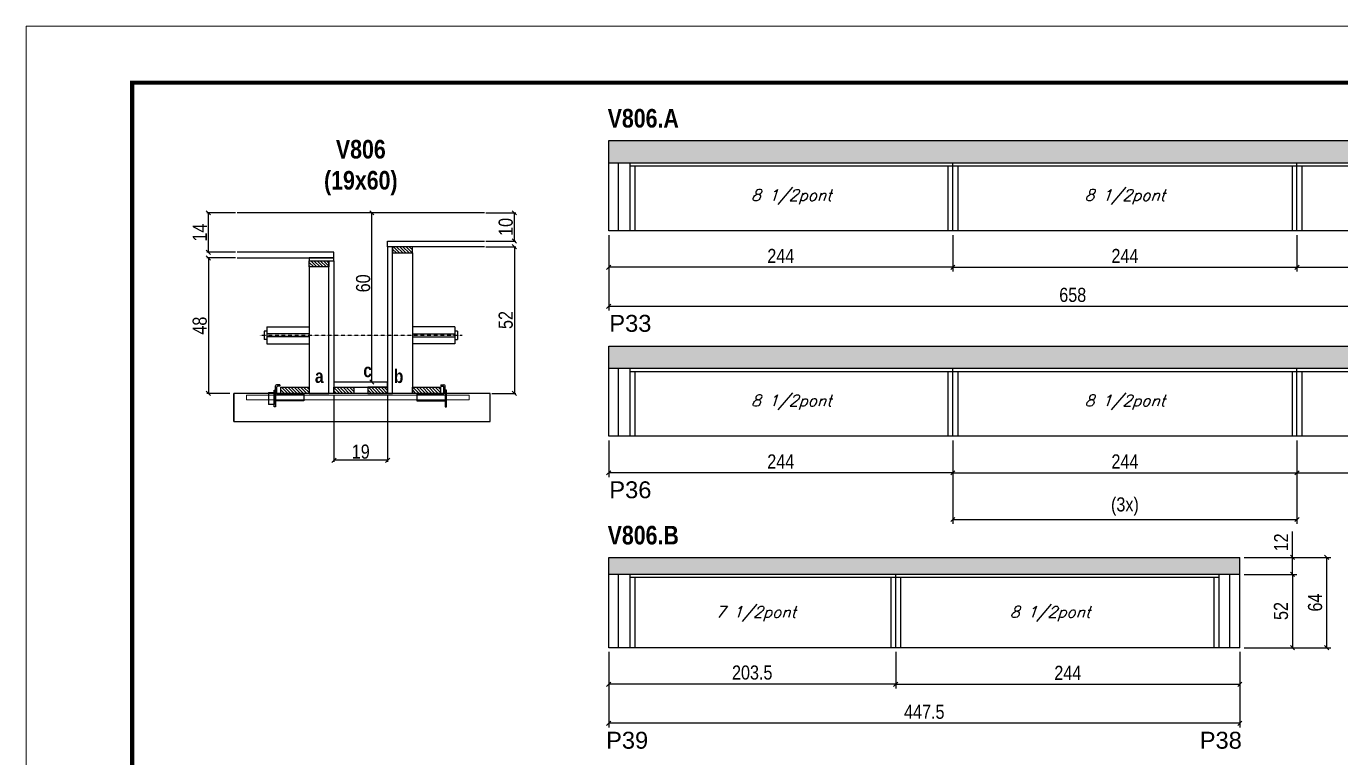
# Model space of a CAD drawing. Extents: x 3309 to 9590, y -2522 to 14608.
# Drawn here: x 6493 to 7425, y 11792 to 12311 of the extents above; entities that cross this region are included whole.
import ezdxf

# ---------------------------------------------------------------- set-up
doc = ezdxf.new("R2010")
doc.units = 0
doc.linetypes.add('DASHED', pattern=[0.75, 0.5, -0.25])
doc.linetypes.add('HIDDEN', pattern=[0.375, 0.25, -0.125])
for name, color, linetype in [('5', 5, 'Continuous'), ('barrote', 251, 'Continuous'), ('COTA', 241, 'Continuous'), ('detalhes', 4, 'Continuous'), ('NOMENCLATURA', 7, 'Continuous'), ('Painéis', 200, 'Continuous'), ('presilha', 1, 'Continuous'), ('SARR_2.2x10', 60, 'Continuous'), ('SARR_2.2x7', 40, 'Continuous'), ('SARR_3.5x7', 81, 'Continuous'), ('TENSOR', 3, 'Continuous'), ('texto', 7, 'Continuous')]:
    doc.layers.add(name, color=color, linetype=linetype)
for name, color, linetype, lineweight in [('CONCRETO', 251, 'Continuous', 25), ('Folhas', 255, 'Continuous', 9), ('SARRAFO DE PRESSAO', 251, 'DASHED', 9), ('SCO-___-LAJ', 2, 'Continuous', 0)]:
    doc.layers.add(name, color=color, linetype=linetype, lineweight=lineweight)
doc.styles.add('COTA TECNICA', font='techl___.ttf', dxfattribs={"height": 10})
doc.styles.add('COTA TECNICA 2X', font='techl___.ttf', dxfattribs={"height": 10})
doc.styles.add('Romans', font='romans.shx')
doc.styles.get("Standard").update_dxf_attribs({"font": 'arial.ttf'})
doc.styles.add('TECNICA', font='techb___.ttf', dxfattribs={"height": 10})
doc.dimstyles.new('PAINEL', dxfattribs={"dimtxt": 10, "dimasz": 3, "dimexe": 3, "dimexo": 3, "dimgap": 3, "dimtad": 1, "dimdec": 1, "dimzin": 12, "dimdsep": 46, "dimtxsty": 'COTA TECNICA', "dimblk1": 'OBLIQUE', "dimblk2": 'OBLIQUE', "dimsah": 1, "dimcen": 0.9, "dimclrd": 4, "dimclre": 4, "dimclrt": 240, "dimadec": 1, "dimazin": 3, "dimtfac": 1, "dimtdec": 1, "dimtmove": 0, "dimatfit": 3, "dimfxl": 1, "dimtolj": 1, "dimtzin": 12, "dimarcsym": 0})
doc.dimstyles.new('SECAO', dxfattribs={"dimscale": 0.333333, "dimtxt": 5, "dimasz": 9, "dimexe": 3, "dimexo": 3, "dimgap": 3, "dimtad": 1, "dimdec": 1, "dimlfac": 0.5, "dimzin": 12, "dimdsep": 46, "dimtxsty": 'COTA TECNICA 2X', "dimblk1": 'OBLIQUE', "dimblk2": 'OBLIQUE', "dimsah": 1, "dimcen": 0.9, "dimclrd": 4, "dimclre": 4, "dimclrt": 240, "dimadec": 1, "dimazin": 3, "dimtfac": 1, "dimtdec": 1, "dimtmove": 0, "dimatfit": 3, "dimfxl": 1, "dimtolj": 1, "dimtzin": 12, "dimarcsym": 0})
pattern_1 = [(135, (39946.551, -111461.7255), (-1.122532015, -1.122532015), [])]

# ---------------------------------------------------------------- blocks, each defined once
blk = doc.blocks.new('9999999999')
at = {"layer": 'Folhas'}
blk.add_lwpolyline([(98138.98, 34190.21), (99623.98, 34190.21), (99623.98, 35240.21), (98138.98, 35240.21)], close=True, dxfattribs=at)
at = {"layer": 'Folhas', "color": 30, "const_width": 3}
blk.add_lwpolyline([(98213.98, 34230.21), (99583.98, 34230.21), (99583.98, 35200.21), (98213.98, 35200.21)], close=True, dxfattribs=at)
blk = doc.blocks.new('_Oblique')
at = {"color": 0, "linetype": 'ByBlock', "lineweight": -2}
blk.add_line((-0.5, -0.5), (0.5, 0.5), dxfattribs=at)
blk = doc.blocks.new('*D1599')
at = {"layer": 'COTA', "color": 4, "lineweight": -2, "transparency": 16777216}
for p, q in [((6711.01, 12049.44), (6711.01, 12001.97)), ((6749.01, 12049.44), (6749.01, 12001.97)), ((6749.01, 12002.97), (6711.01, 12002.97))]:
    blk.add_line(p, q, dxfattribs=at)
at = {"layer": 'Defpoints', "color": 0, "transparency": 16777216}
for p in [(6711.01, 12050.44), (6749.01, 12050.44), (6711.01, 12002.97)]:
    blk.add_point(p, dxfattribs=at)
at = {"layer": 'COTA', "color": 4, "lineweight": -2, "transparency": 16777216, "xscale": 3, "yscale": 3, "zscale": 3, "rotation": 180}
blk.add_blockref('_Oblique', (6711.01, 12002.97), dxfattribs=at)
at = {"layer": 'COTA', "color": 4, "lineweight": -2, "transparency": 16777216, "xscale": 3, "yscale": 3, "zscale": 3}
blk.add_blockref('_Oblique', (6749.01, 12002.97), dxfattribs=at)
at = {"layer": 'COTA', "color": 240, "transparency": 16777216, "insert": (6730.01, 12009.06), "char_height": 10, "attachment_point": 5, "style": 'COTA TECNICA 2X'}
blk.add_mtext('\\A1;19', dxfattribs=at)
blk = doc.blocks.new('PRESILHA METÁLICA 1')
at = {"layer": 'presilha'}
for p, q in [((6, 15.5), (7.5, 15.5)), ((6, -2.5), (6, 15.5)), ((7.5, 10.6), (7.5, 19.9)), ((7.5, 15.5), (7.5, -2.5)), ((12, 21), (8.6, 21)), ((9, 11.6), (9, 18.9)), ((12, 19.5), (9.6, 19.5)), ((12, 21), (12, 19.5)), ((0, 13), (6, 13)), ((0, 13), (0, 0)), ((6, 0), (0, 0)), ((6, 13), (6, 0)), ((37.5, 4.1), (7.5, 4.1)), ((37.5, 11), (9.6, 11)), ((37.5, 11), (37.5, 4.1)), ((7.5, -2.5), (6, -2.5))]:
    blk.add_line(p, q, dxfattribs=at)
for centre, radius, start, end in [((8.6, 19.9), 1.14, 90, 180), ((9.6, 18.9), 0.57, 90, 180), ((9.6, 11.6), 0.57, 180, 270)]:
    blk.add_arc(centre, radius, start, end, dxfattribs=at)
blk = doc.blocks.new('PRESILHA METÁLICA 2')
at = {"layer": 'presilha'}
for p, q in [((-5.2, 23.5), (-5.2, 22)), ((-5.2, 23.5), (-1.9, 23.5)), ((-5.2, 22), (-2.8, 22)), ((-2.2, 14.1), (-2.2, 21.4)), ((0.8, 18), (-0.8, 18)), ((-0.8, 18), (-0.8, 0)), ((-0.8, 14.6), (-0.8, 22.4)), ((0.8, 0), (0.8, 18)), ((-30.8, 13.5), (-30.8, 6.6)), ((-30.8, 13.5), (-2.8, 13.5)), ((-30.8, 6.6), (-0.8, 6.6)), ((-0.8, 0), (0.8, 0))]:
    blk.add_line(p, q, dxfattribs=at)
for centre, radius, start, end in [((-2.8, 21.4), 0.57, 0, 90), ((-2.8, 14.1), 0.57, 270, 0), ((-1.9, 22.4), 1.14, 0, 90)]:
    blk.add_arc(centre, radius, start, end, dxfattribs=at)
blk = doc.blocks.new('*D1600')
at = {"layer": 'COTA', "color": 4, "lineweight": -2, "transparency": 16777216}
for p, q in [((6641.31, 12146.44), (6620.97, 12146.44)), ((6621.97, 12146.44), (6621.97, 12050.44)), ((6637.2, 12050.44), (6620.97, 12050.44))]:
    blk.add_line(p, q, dxfattribs=at)
at = {"layer": 'Defpoints', "color": 0, "transparency": 16777216}
for p in [(6642.31, 12146.44), (6621.97, 12050.44), (6638.2, 12050.44)]:
    blk.add_point(p, dxfattribs=at)
at = {"layer": 'COTA', "color": 4, "lineweight": -2, "transparency": 16777216, "xscale": 3, "yscale": 3, "zscale": 3}
for p, rotation in [((6621.97, 12146.44), 90), ((6621.97, 12050.44), 270)]:
    blk.add_blockref('_Oblique', p, dxfattribs=dict(at, rotation=rotation))
at = {"layer": 'COTA', "color": 240, "transparency": 16777216, "insert": (6615.87, 12098.44), "char_height": 10, "attachment_point": 5, "rotation": 90, "style": 'COTA TECNICA 2X'}
blk.add_mtext('\\A1;48', dxfattribs=at)
blk = doc.blocks.new('*D1601')
at = {"layer": 'COTA', "color": 4, "lineweight": -2, "transparency": 16777216}
for p, q in [((6818.71, 12154.44), (6839.93, 12154.44)), ((6838.93, 12154.44), (6838.93, 12050.44)), ((6822.83, 12050.44), (6839.93, 12050.44))]:
    blk.add_line(p, q, dxfattribs=at)
at = {"layer": 'Defpoints', "color": 0, "transparency": 16777216}
for p in [(6817.71, 12154.44), (6821.83, 12050.44), (6838.93, 12050.44)]:
    blk.add_point(p, dxfattribs=at)
at = {"layer": 'COTA', "color": 4, "lineweight": -2, "transparency": 16777216, "xscale": 3, "yscale": 3, "zscale": 3}
for p, rotation in [((6838.93, 12154.44), 90), ((6838.93, 12050.44), 270)]:
    blk.add_blockref('_Oblique', p, dxfattribs=dict(at, rotation=rotation))
at = {"layer": 'COTA', "color": 240, "transparency": 16777216, "insert": (6832.82, 12102.44), "char_height": 10, "attachment_point": 5, "rotation": 90, "style": 'COTA TECNICA 2X'}
blk.add_mtext('\\A1;52', dxfattribs=at)
blk = doc.blocks.new('*D1602')
at = {"layer": 'COTA', "color": 4, "lineweight": -2, "transparency": 16777216}
for p, q in [((6748.01, 12178.44), (6736.84, 12178.44)), ((6737.84, 12058.44), (6737.84, 12178.44)), ((6748.01, 12058.44), (6736.84, 12058.44))]:
    blk.add_line(p, q, dxfattribs=at)
at = {"layer": 'Defpoints', "color": 0, "transparency": 16777216}
for p in [(6737.84, 12178.44), (6749.01, 12178.44), (6749.01, 12058.44)]:
    blk.add_point(p, dxfattribs=at)
at = {"layer": 'COTA', "color": 4, "lineweight": -2, "transparency": 16777216, "xscale": 3, "yscale": 3, "zscale": 3}
for p, rotation in [((6737.84, 12178.44), 90), ((6737.84, 12058.44), 270)]:
    blk.add_blockref('_Oblique', p, dxfattribs=dict(at, rotation=rotation))
at = {"layer": 'COTA', "color": 240, "transparency": 16777216, "insert": (6731.73, 12128.44), "char_height": 10, "attachment_point": 5, "rotation": 90, "style": 'COTA TECNICA 2X'}
blk.add_mtext('\\A1;60', dxfattribs=at)
blk = doc.blocks.new('*D1603')
at = {"layer": 'COTA', "color": 4, "lineweight": -2, "transparency": 16777216}
for p, q in [((6818.71, 12178.44), (6839.93, 12178.44)), ((6838.93, 12158.44), (6838.93, 12178.44)), ((6818.71, 12158.44), (6839.93, 12158.44))]:
    blk.add_line(p, q, dxfattribs=at)
at = {"layer": 'Defpoints', "color": 0, "transparency": 16777216}
for p in [(6817.71, 12178.44), (6838.93, 12178.44), (6817.71, 12158.44)]:
    blk.add_point(p, dxfattribs=at)
at = {"layer": 'COTA', "color": 4, "lineweight": -2, "transparency": 16777216, "xscale": 3, "yscale": 3, "zscale": 3}
for p, rotation in [((6838.93, 12178.44), 90), ((6838.93, 12158.44), 270)]:
    blk.add_blockref('_Oblique', p, dxfattribs=dict(at, rotation=rotation))
at = {"layer": 'COTA', "color": 240, "transparency": 16777216, "insert": (6832.83, 12168.44), "char_height": 10, "attachment_point": 5, "rotation": 90, "style": 'COTA TECNICA 2X'}
blk.add_mtext('\\A1;10', dxfattribs=at)
blk = doc.blocks.new('*D1604')
at = {"layer": 'COTA', "color": 4, "lineweight": -2, "transparency": 16777216}
for p, q in [((6641.31, 12178.44), (6620.97, 12178.44)), ((6621.97, 12150.44), (6621.97, 12178.44)), ((6641.31, 12150.44), (6620.97, 12150.44))]:
    blk.add_line(p, q, dxfattribs=at)
at = {"layer": 'Defpoints', "color": 0, "transparency": 16777216}
for p in [(6621.97, 12178.44), (6642.31, 12178.44), (6642.31, 12150.44)]:
    blk.add_point(p, dxfattribs=at)
at = {"layer": 'COTA', "color": 4, "lineweight": -2, "transparency": 16777216, "xscale": 3, "yscale": 3, "zscale": 3}
for p, rotation in [((6621.97, 12178.44), 90), ((6621.97, 12150.44), 270)]:
    blk.add_blockref('_Oblique', p, dxfattribs=dict(at, rotation=rotation))
at = {"layer": 'COTA', "color": 240, "transparency": 16777216, "insert": (6615.89, 12164.44), "char_height": 10, "attachment_point": 5, "rotation": 90, "style": 'COTA TECNICA 2X'}
blk.add_mtext('\\A1;14', dxfattribs=at)
blk = doc.blocks.new('*D1605')
at = {"layer": 'COTA', "color": 4, "linetype": 'ByBlock', "lineweight": -2, "transparency": 16777216}
for p, q in [((6905.81, 12162.71), (6905.81, 12136.8)), ((7149.81, 12162.71), (7149.81, 12136.8)), ((7149.81, 12139.8), (6905.81, 12139.8))]:
    blk.add_line(p, q, dxfattribs=at)
at = {"layer": 'Defpoints', "color": 0, "linetype": 'ByBlock', "transparency": 16777216}
for p in [(6905.81, 12165.71), (7149.81, 12165.71), (6905.81, 12139.8)]:
    blk.add_point(p, dxfattribs=at)
at = {"layer": 'COTA', "color": 4, "linetype": 'ByBlock', "lineweight": -2, "transparency": 16777216, "xscale": 3, "yscale": 3, "zscale": 3, "rotation": 180}
blk.add_blockref('_Oblique', (6905.81, 12139.8), dxfattribs=at)
at = {"layer": 'COTA', "color": 4, "linetype": 'ByBlock', "lineweight": -2, "transparency": 16777216, "xscale": 3, "yscale": 3, "zscale": 3}
blk.add_blockref('_Oblique', (7149.81, 12139.8), dxfattribs=at)
at = {"layer": 'COTA', "color": 240, "linetype": 'ByBlock', "transparency": 16777216, "insert": (7027.81, 12147.87), "char_height": 10, "attachment_point": 5, "style": 'COTA TECNICA'}
blk.add_mtext('\\A1;244', dxfattribs=at)
blk = doc.blocks.new('*D1608')
at = {"layer": 'COTA', "color": 4, "linetype": 'ByBlock', "lineweight": -2, "transparency": 16777216}
for p, q in [((6905.81, 12162.71), (6905.81, 12109.09)), ((7563.81, 12162.71), (7563.81, 12109.09)), ((7563.81, 12112.09), (6905.81, 12112.09))]:
    blk.add_line(p, q, dxfattribs=at)
at = {"layer": 'Defpoints', "color": 0, "linetype": 'ByBlock', "transparency": 16777216}
for p in [(6905.81, 12165.71), (7563.81, 12165.71), (6905.81, 12112.09)]:
    blk.add_point(p, dxfattribs=at)
at = {"layer": 'COTA', "color": 4, "linetype": 'ByBlock', "lineweight": -2, "transparency": 16777216, "xscale": 3, "yscale": 3, "zscale": 3, "rotation": 180}
blk.add_blockref('_Oblique', (6905.81, 12112.09), dxfattribs=at)
at = {"layer": 'COTA', "color": 4, "linetype": 'ByBlock', "lineweight": -2, "transparency": 16777216, "xscale": 3, "yscale": 3, "zscale": 3}
blk.add_blockref('_Oblique', (7563.81, 12112.09), dxfattribs=at)
at = {"layer": 'COTA', "color": 240, "linetype": 'ByBlock', "transparency": 16777216, "insert": (7234.81, 12120.22), "char_height": 10, "attachment_point": 5, "style": 'COTA TECNICA'}
blk.add_mtext('\\A1;658', dxfattribs=at)
blk = doc.blocks.new('*D1606')
at = {"layer": 'COTA', "color": 4, "lineweight": -2, "transparency": 16777216}
for p, q in [((7149.81, 12162.71), (7149.81, 12136.8)), ((7393.81, 12162.71), (7393.81, 12136.8)), ((7149.81, 12139.8), (7393.81, 12139.8))]:
    blk.add_line(p, q, dxfattribs=at)
at = {"layer": 'Defpoints', "color": 0, "transparency": 16777216}
for p in [(7149.81, 12165.71, 0), (7393.81, 12165.71, 0), (7393.81, 12139.8)]:
    blk.add_point(p, dxfattribs=at)
at = {"layer": 'COTA', "color": 4, "lineweight": -2, "transparency": 16777216, "xscale": 3, "yscale": 3, "zscale": 3, "rotation": 180}
blk.add_blockref('_Oblique', (7149.81, 12139.8), dxfattribs=at)
at = {"layer": 'COTA', "color": 4, "lineweight": -2, "transparency": 16777216, "xscale": 3, "yscale": 3, "zscale": 3}
blk.add_blockref('_Oblique', (7393.81, 12139.8), dxfattribs=at)
at = {"layer": 'COTA', "color": 240, "transparency": 16777216, "insert": (7271.81, 12147.87), "char_height": 10, "attachment_point": 5, "style": 'COTA TECNICA'}
blk.add_mtext('\\A1;244', dxfattribs=at)
blk = doc.blocks.new('*D1609')
at = {"layer": 'COTA', "color": 4, "lineweight": -2, "transparency": 16777216}
for p, q in [((7393.81, 12162.71), (7393.81, 12136.8)), ((7563.81, 12162.71), (7563.81, 12136.8)), ((7393.81, 12139.8), (7563.81, 12139.8))]:
    blk.add_line(p, q, dxfattribs=at)
at = {"layer": 'Defpoints', "color": 0, "transparency": 16777216}
for p in [(7393.81, 12165.71, 0), (7563.81, 12165.71, 0), (7563.81, 12139.8)]:
    blk.add_point(p, dxfattribs=at)
at = {"layer": 'COTA', "color": 4, "lineweight": -2, "transparency": 16777216, "xscale": 3, "yscale": 3, "zscale": 3, "rotation": 180}
blk.add_blockref('_Oblique', (7393.81, 12139.8), dxfattribs=at)
at = {"layer": 'COTA', "color": 4, "lineweight": -2, "transparency": 16777216, "xscale": 3, "yscale": 3, "zscale": 3}
blk.add_blockref('_Oblique', (7563.81, 12139.8), dxfattribs=at)
at = {"layer": 'COTA', "color": 240, "transparency": 16777216, "insert": (7478.81, 12147.9), "char_height": 10, "attachment_point": 5, "style": 'COTA TECNICA'}
blk.add_mtext('\\A1;170', dxfattribs=at)
blk = doc.blocks.new('*D1612')
at = {"layer": 'COTA', "color": 4, "linetype": 'ByBlock', "lineweight": -2, "transparency": 16777216}
for p, q in [((6905.81, 12016.99), (6905.81, 11991.07)), ((7149.81, 12016.99), (7149.81, 11991.07)), ((7149.81, 11994.07), (6905.81, 11994.07))]:
    blk.add_line(p, q, dxfattribs=at)
at = {"layer": 'Defpoints', "color": 0, "linetype": 'ByBlock', "transparency": 16777216}
for p in [(6905.81, 12019.99), (7149.81, 12019.99), (6905.81, 11994.07)]:
    blk.add_point(p, dxfattribs=at)
at = {"layer": 'COTA', "color": 4, "linetype": 'ByBlock', "lineweight": -2, "transparency": 16777216, "xscale": 3, "yscale": 3, "zscale": 3, "rotation": 180}
blk.add_blockref('_Oblique', (6905.81, 11994.07), dxfattribs=at)
at = {"layer": 'COTA', "color": 4, "linetype": 'ByBlock', "lineweight": -2, "transparency": 16777216, "xscale": 3, "yscale": 3, "zscale": 3}
blk.add_blockref('_Oblique', (7149.81, 11994.07), dxfattribs=at)
at = {"layer": 'COTA', "color": 240, "linetype": 'ByBlock', "transparency": 16777216, "insert": (7027.81, 12002.14), "char_height": 10, "attachment_point": 5, "style": 'COTA TECNICA'}
blk.add_mtext('\\A1;244', dxfattribs=at)
blk = doc.blocks.new('*D1613')
at = {"layer": 'COTA', "color": 4, "lineweight": -2, "transparency": 16777216}
for p, q in [((7149.81, 12016.99), (7149.81, 11991.07)), ((7393.81, 12016.99), (7393.81, 11991.07)), ((7149.81, 11994.07), (7393.81, 11994.07))]:
    blk.add_line(p, q, dxfattribs=at)
at = {"layer": 'Defpoints', "color": 0, "transparency": 16777216}
for p in [(7149.81, 12019.99, 0), (7393.81, 12019.99, 0), (7393.81, 11994.07)]:
    blk.add_point(p, dxfattribs=at)
at = {"layer": 'COTA', "color": 4, "lineweight": -2, "transparency": 16777216, "xscale": 3, "yscale": 3, "zscale": 3, "rotation": 180}
blk.add_blockref('_Oblique', (7149.81, 11994.07), dxfattribs=at)
at = {"layer": 'COTA', "color": 4, "lineweight": -2, "transparency": 16777216, "xscale": 3, "yscale": 3, "zscale": 3}
blk.add_blockref('_Oblique', (7393.81, 11994.07), dxfattribs=at)
at = {"layer": 'COTA', "color": 240, "transparency": 16777216, "insert": (7271.81, 12002.14), "char_height": 10, "attachment_point": 5, "style": 'COTA TECNICA'}
blk.add_mtext('\\A1;244', dxfattribs=at)
blk = doc.blocks.new('*D1615')
at = {"layer": 'COTA', "color": 4, "lineweight": -2, "transparency": 16777216}
for p, q in [((7393.81, 12016.99), (7393.81, 11991.07)), ((7550.81, 12016.99), (7550.81, 11991.07)), ((7393.81, 11994.07), (7550.81, 11994.07))]:
    blk.add_line(p, q, dxfattribs=at)
at = {"layer": 'Defpoints', "color": 0, "transparency": 16777216}
for p in [(7393.81, 12019.99, 0), (7550.81, 12019.99, 0), (7550.81, 11994.07)]:
    blk.add_point(p, dxfattribs=at)
at = {"layer": 'COTA', "color": 4, "lineweight": -2, "transparency": 16777216, "xscale": 3, "yscale": 3, "zscale": 3, "rotation": 180}
blk.add_blockref('_Oblique', (7393.81, 11994.07), dxfattribs=at)
at = {"layer": 'COTA', "color": 4, "lineweight": -2, "transparency": 16777216, "xscale": 3, "yscale": 3, "zscale": 3}
blk.add_blockref('_Oblique', (7550.81, 11994.07), dxfattribs=at)
at = {"layer": 'COTA', "color": 240, "transparency": 16777216, "insert": (7472.31, 12002.18), "char_height": 10, "attachment_point": 5, "style": 'COTA TECNICA'}
blk.add_mtext('\\A1;157', dxfattribs=at)
blk = doc.blocks.new('*D1618')
at = {"layer": 'COTA', "color": 4, "lineweight": -2, "transparency": 16777216}
for p, q in [((7149.81, 12016.99), (7149.81, 11957.96)), ((7393.81, 12016.99), (7393.81, 11957.96)), ((7149.81, 11960.96), (7393.81, 11960.96))]:
    blk.add_line(p, q, dxfattribs=at)
at = {"layer": 'Defpoints', "color": 0, "transparency": 16777216}
for p in [(7149.81, 12019.99, 0), (7393.81, 12019.99, 0), (7393.81, 11960.96)]:
    blk.add_point(p, dxfattribs=at)
at = {"layer": 'COTA', "color": 4, "lineweight": -2, "transparency": 16777216, "xscale": 3, "yscale": 3, "zscale": 3, "rotation": 180}
blk.add_blockref('_Oblique', (7149.81, 11960.96), dxfattribs=at)
at = {"layer": 'COTA', "color": 4, "lineweight": -2, "transparency": 16777216, "xscale": 3, "yscale": 3, "zscale": 3}
blk.add_blockref('_Oblique', (7393.81, 11960.96), dxfattribs=at)
at = {"layer": 'COTA', "color": 240, "transparency": 16777216, "insert": (7271.81, 11970.18), "char_height": 10, "attachment_point": 5, "style": 'COTA TECNICA'}
blk.add_mtext('\\A1;(3x)', dxfattribs=at)
blk = doc.blocks.new('*D1619')
at = {"layer": 'COTA', "color": 4, "linetype": 'ByBlock', "lineweight": -2, "transparency": 16777216}
for p, q in [((6905.81, 11867.1), (6905.81, 11841.19)), ((7109.31, 11867.1), (7109.31, 11841.19)), ((7109.31, 11844.19), (6905.81, 11844.19))]:
    blk.add_line(p, q, dxfattribs=at)
at = {"layer": 'Defpoints', "color": 0, "linetype": 'ByBlock', "transparency": 16777216}
for p in [(6905.81, 11870.1), (7109.31, 11870.1), (6905.81, 11844.19)]:
    blk.add_point(p, dxfattribs=at)
at = {"layer": 'COTA', "color": 4, "linetype": 'ByBlock', "lineweight": -2, "transparency": 16777216, "xscale": 3, "yscale": 3, "zscale": 3, "rotation": 180}
blk.add_blockref('_Oblique', (6905.81, 11844.19), dxfattribs=at)
at = {"layer": 'COTA', "color": 4, "linetype": 'ByBlock', "lineweight": -2, "transparency": 16777216, "xscale": 3, "yscale": 3, "zscale": 3}
blk.add_blockref('_Oblique', (7109.31, 11844.19), dxfattribs=at)
at = {"layer": 'COTA', "color": 240, "linetype": 'ByBlock', "transparency": 16777216, "insert": (7007.56, 11852.41), "char_height": 10, "attachment_point": 5, "style": 'COTA TECNICA'}
blk.add_mtext('\\A1;203.5', dxfattribs=at)
blk = doc.blocks.new('*D1622')
at = {"layer": 'COTA', "color": 4, "linetype": 'ByBlock', "lineweight": -2, "transparency": 16777216}
for p, q in [((6905.81, 11867.1), (6905.81, 11813.48)), ((7353.31, 11867.1), (7353.31, 11813.48)), ((7353.31, 11816.48), (6905.81, 11816.48))]:
    blk.add_line(p, q, dxfattribs=at)
at = {"layer": 'Defpoints', "color": 0, "linetype": 'ByBlock', "transparency": 16777216}
for p in [(6905.81, 11870.1), (7353.31, 11870.1), (6905.81, 11816.48)]:
    blk.add_point(p, dxfattribs=at)
at = {"layer": 'COTA', "color": 4, "linetype": 'ByBlock', "lineweight": -2, "transparency": 16777216, "xscale": 3, "yscale": 3, "zscale": 3, "rotation": 180}
blk.add_blockref('_Oblique', (6905.81, 11816.48), dxfattribs=at)
at = {"layer": 'COTA', "color": 4, "linetype": 'ByBlock', "lineweight": -2, "transparency": 16777216, "xscale": 3, "yscale": 3, "zscale": 3}
blk.add_blockref('_Oblique', (7353.31, 11816.48), dxfattribs=at)
at = {"layer": 'COTA', "color": 240, "linetype": 'ByBlock', "transparency": 16777216, "insert": (7129.56, 11824.59), "char_height": 10, "attachment_point": 5, "style": 'COTA TECNICA'}
blk.add_mtext('\\A1;447.5', dxfattribs=at)
blk = doc.blocks.new('*D1620')
at = {"layer": 'COTA', "color": 4, "lineweight": -2, "transparency": 16777216}
for p, q in [((7109.31, 11867.1), (7109.31, 11841.19)), ((7353.31, 11867.1), (7353.31, 11841.19)), ((7109.31, 11844.19), (7353.31, 11844.19))]:
    blk.add_line(p, q, dxfattribs=at)
at = {"layer": 'Defpoints', "color": 0, "transparency": 16777216}
for p in [(7109.31, 11870.1, 0), (7353.31, 11870.1, 0), (7353.31, 11844.19)]:
    blk.add_point(p, dxfattribs=at)
at = {"layer": 'COTA', "color": 4, "lineweight": -2, "transparency": 16777216, "xscale": 3, "yscale": 3, "zscale": 3, "rotation": 180}
blk.add_blockref('_Oblique', (7109.31, 11844.19), dxfattribs=at)
at = {"layer": 'COTA', "color": 4, "lineweight": -2, "transparency": 16777216, "xscale": 3, "yscale": 3, "zscale": 3}
blk.add_blockref('_Oblique', (7353.31, 11844.19), dxfattribs=at)
at = {"layer": 'COTA', "color": 240, "transparency": 16777216, "insert": (7231.31, 11852.26), "char_height": 10, "attachment_point": 5, "style": 'COTA TECNICA'}
blk.add_mtext('\\A1;244', dxfattribs=at)
blk = doc.blocks.new('*D1621')
at = {"layer": 'COTA', "color": 4, "lineweight": -2, "transparency": 16777216}
for p, q in [((7356.31, 11922.1), (7393.61, 11922.1)), ((7390.61, 11922.1), (7390.61, 11870.1)), ((7356.31, 11870.1), (7393.61, 11870.1))]:
    blk.add_line(p, q, dxfattribs=at)
at = {"layer": 'Defpoints', "color": 0, "transparency": 16777216}
for p in [(7353.31, 11922.1, 0), (7353.31, 11870.1, 0), (7390.61, 11870.1)]:
    blk.add_point(p, dxfattribs=at)
at = {"layer": 'COTA', "color": 4, "lineweight": -2, "transparency": 16777216, "xscale": 3, "yscale": 3, "zscale": 3}
for p, rotation in [((7390.61, 11922.1), 90), ((7390.61, 11870.1), 270)]:
    blk.add_blockref('_Oblique', p, dxfattribs=dict(at, rotation=rotation))
at = {"layer": 'COTA', "color": 240, "transparency": 16777216, "insert": (7382.5, 11896.1), "char_height": 10, "attachment_point": 5, "rotation": 90, "style": 'COTA TECNICA'}
blk.add_mtext('\\A1;52', dxfattribs=at)
blk = doc.blocks.new('*D1623')
at = {"layer": 'COTA', "color": 4, "lineweight": -2, "transparency": 16777216}
for p, q in [((7390.61, 11934.1), (7390.61, 11952.42)), ((7356.31, 11934.1), (7393.61, 11934.1)), ((7390.61, 11922.1), (7390.61, 11934.1)), ((7356.31, 11922.1), (7393.61, 11922.1))]:
    blk.add_line(p, q, dxfattribs=at)
at = {"layer": 'Defpoints', "color": 0, "transparency": 16777216}
for p in [(7353.31, 11934.1, 0), (7390.61, 11934.1), (7353.31, 11922.1, 0)]:
    blk.add_point(p, dxfattribs=at)
at = {"layer": 'COTA', "color": 4, "lineweight": -2, "transparency": 16777216, "xscale": 3, "yscale": 3, "zscale": 3}
for p, rotation in [((7390.61, 11934.1), 90), ((7390.61, 11922.1), 270)]:
    blk.add_blockref('_Oblique', p, dxfattribs=dict(at, rotation=rotation))
at = {"layer": 'COTA', "color": 240, "transparency": 16777216, "insert": (7382.55, 11944.76), "char_height": 10, "attachment_point": 5, "rotation": 90, "style": 'COTA TECNICA'}
blk.add_mtext('\\A1;12', dxfattribs=at)
blk = doc.blocks.new('*D1624')
at = {"layer": 'COTA', "color": 4, "lineweight": -2, "transparency": 16777216}
for p, q in [((7356.31, 11934.1), (7417.79, 11934.1)), ((7414.79, 11934.1), (7414.79, 11870.1)), ((7356.31, 11870.1), (7417.79, 11870.1))]:
    blk.add_line(p, q, dxfattribs=at)
at = {"layer": 'Defpoints', "color": 0, "transparency": 16777216}
for p in [(7353.31, 11934.1, 0), (7353.31, 11870.1, 0), (7414.79, 11870.1)]:
    blk.add_point(p, dxfattribs=at)
at = {"layer": 'COTA', "color": 4, "lineweight": -2, "transparency": 16777216, "xscale": 3, "yscale": 3, "zscale": 3}
for p, rotation in [((7414.79, 11934.1), 90), ((7414.79, 11870.1), 270)]:
    blk.add_blockref('_Oblique', p, dxfattribs=dict(at, rotation=rotation))
at = {"layer": 'COTA', "color": 240, "transparency": 16777216, "insert": (7406.69, 11902.1), "char_height": 10, "attachment_point": 5, "rotation": 90, "style": 'COTA TECNICA'}
blk.add_mtext('\\A1;64', dxfattribs=at)

msp = doc.modelspace()

# ---------------------------------------------------------------- hatches: boundary and pattern name
at = {"layer": 'COTA'}
h = msp.add_hatch(dxfattribs=at)
h.set_pattern_fill('AR-CONC', color=256, scale=0.03)
h.set_pattern_definition([(50, (-20.934, -1046.2923), (5.4655401, -0.4781726), [0.5715, -6.2865]), (355, (-20.934, -1046.2923), (-1.0573026, 5.7317054), [0.4572, -5.0292175]), (100.451445, (-20.4784, -1046.332), (4.4082374, 5.2535326), [0.4857003, -5.3427073]), (46.1842, (-20.934, -1044.768), (8.1323712, -1.2612698), [0.85725, -9.42975]), (96.63556, (-20.256, -1044.8734), (7.122124, 7.4227837), [0.7285507, -8.0140682]), (351.18415, (-20.934, -1044.768), (7.122124, 7.4227837), [0.685799, -7.543792]), (21, (-20.172, -1045.1493), (4.5484317, -3.067956), [0.5715, -6.2865]), (326, (-20.172, -1045.1493), (1.8540609, 5.525639), [0.4572, -5.0292]), (71.451445, (-19.793, -1045.405), (6.4024926, 2.457683), [0.4857003, -5.3426981]), (37.5, (-20.934, -1046.2923), (0.0926581, 2.53665117), [0, -4.96824, 0, -5.1054, 0, -5.04825]), (7.5, (-20.934, -1046.2923), (2.00458988, 3.00541724), [0, -2.91084, 0, -4.85394, 0, -1.92405]), (327.5, (-22.6332, -1046.2923), (4.06771786, -0.17186232), [0, -1.905, 0, -5.9436, 0, -7.8867]), (317.5, (-23.395, -1046.2923), (4.44387544, 0.7627947), [0, -2.4765, 0, -3.94716, 0, -5.6007])])
h.paths.add_polyline_path([(7563.81, 12213.71), (7563.81, 12229.71), (6905.81, 12229.71), (6905.81, 12213.71)])
h = msp.add_hatch(dxfattribs=at)
h.set_pattern_fill('AR-CONC', color=256, scale=0.03)
h.set_pattern_definition([(50, (-20.934, -1192.0203), (5.4655401, -0.4781726), [0.5715, -6.2865]), (355, (-20.934, -1192.0203), (-1.0573026, 5.7317054), [0.4572, -5.0292175]), (100.451445, (-20.4784, -1192.06), (4.4082374, 5.2535326), [0.4857003, -5.3427073]), (46.1842, (-20.934, -1190.496), (8.1323712, -1.2612698), [0.85725, -9.42975]), (96.63556, (-20.256, -1190.6014), (7.122124, 7.4227837), [0.7285507, -8.0140682]), (351.18415, (-20.934, -1190.496), (7.122124, 7.4227837), [0.685799, -7.543792]), (21, (-20.172, -1190.8773), (4.5484317, -3.067956), [0.5715, -6.2865]), (326, (-20.172, -1190.8773), (1.8540609, 5.525639), [0.4572, -5.0292]), (71.451445, (-19.793, -1191.133), (6.4024926, 2.457683), [0.4857003, -5.3426981]), (37.5, (-20.934, -1192.0203), (0.0926581, 2.53665117), [0, -4.96824, 0, -5.1054, 0, -5.04825]), (7.5, (-20.934, -1192.0203), (2.00458988, 3.00541724), [0, -2.91084, 0, -4.85394, 0, -1.92405]), (327.5, (-22.6332, -1192.0203), (4.06771786, -0.17186232), [0, -1.905, 0, -5.9436, 0, -7.8867]), (317.5, (-23.395, -1192.0203), (4.44387544, 0.7627947), [0, -2.4765, 0, -3.94716, 0, -5.6007])])
h.paths.add_polyline_path([(7550.81, 12067.99), (7550.81, 12083.99), (6905.81, 12083.99), (6905.81, 12067.99)])
h = msp.add_hatch(dxfattribs=at)
h.set_pattern_fill('AR-CONC', color=256, scale=0.03)
h.set_pattern_definition([(50, (-19.8614, -1135.6554), (5.4655401, -0.4781726), [0.5715, -6.2865]), (355, (-19.8614, -1135.6554), (-1.0573026, 5.7317054), [0.4572, -5.0292175]), (100.451445, (-19.406, -1135.695), (4.4082374, 5.2535326), [0.4857003, -5.3427073]), (46.1842, (-19.8614, -1134.1314), (8.1323712, -1.2612698), [0.85725, -9.42975]), (96.63556, (-19.184, -1134.2365), (7.122124, 7.4227837), [0.7285507, -8.0140682]), (351.18415, (-19.861, -1134.131), (7.122124, 7.4227837), [0.685799, -7.543792]), (21, (-19.0994, -1134.5124), (4.5484317, -3.067956), [0.5715, -6.2865]), (326, (-19.0994, -1134.5124), (1.8540609, 5.525639), [0.4572, -5.0292]), (71.451445, (-18.7204, -1134.768), (6.4024926, 2.457683), [0.4857003, -5.3426981]), (37.5, (-19.8614, -1135.6554), (0.0926581, 2.53665117), [0, -4.96824, 0, -5.1054, 0, -5.04825]), (7.5, (-19.8614, -1135.6554), (2.00458988, 3.00541724), [0, -2.91084, 0, -4.85394, 0, -1.92405]), (327.5, (-21.5607, -1135.6554), (4.06771786, -0.17186232), [0, -1.905, 0, -5.9436, 0, -7.8867]), (317.5, (-22.3227, -1135.6554), (4.4438754, 0.7627947), [0, -2.4765, 0, -3.94716, 0, -5.6007])])
h.paths.add_polyline_path([(6905.81, 11934.1), (6905.81, 11922.1), (7353.31, 11922.1), (7353.31, 11934.1)])
at = {"layer": 'SARR_2.2x10'}
h = msp.add_hatch(dxfattribs=at)
h.set_pattern_fill('ANSI31', color=256, scale=0.5, angle=90)
h.set_pattern_definition([(135, (39866.951, -111461.7255), (-1.122532015, -1.122532015), [])])
h.paths.add_polyline_path([(6673.41, 12054.84), (6673.41, 12050.44), (6693.41, 12050.44), (6693.41, 12054.84)])
h = msp.add_hatch(dxfattribs=at)
h.set_pattern_fill('ANSI31', color=256, scale=0.5, angle=90)
h.set_pattern_definition([(135, (39960.151, -111461.7255), (-1.122532015, -1.122532015), [])])
h.paths.add_polyline_path([(6766.61, 12054.84), (6766.61, 12050.44), (6786.61, 12050.44), (6786.61, 12054.84)])
at = {"layer": 'SARR_2.2x7'}
h = msp.add_hatch(dxfattribs=at)
h.set_pattern_fill('ANSI31', color=256, scale=0.5, angle=90)
h.set_pattern_definition([(135, (39860.951, -111362.1255), (-1.122532015, -1.122532015), [])])
h.paths.add_polyline_path([(6752.61, 12154.44), (6752.61, 12150.04), (6766.61, 12150.04), (6766.61, 12154.44)])
h = msp.add_hatch(dxfattribs=at)
h.set_pattern_fill('ANSI31', color=256, scale=0.5, angle=90)
h.set_pattern_definition([(135, (39880.951, -111372.1255), (-1.122532015, -1.122532015), [])])
h.paths.add_polyline_path([(6707.41, 12144.44), (6707.41, 12140.04), (6693.41, 12140.04), (6693.41, 12144.44)])
h = msp.add_hatch(dxfattribs=at)
h.set_pattern_fill('ANSI31', color=256, scale=0.5, angle=90)
h.set_pattern_definition(pattern_1)
h.paths.add_polyline_path([(6725.01, 12050.44), (6725.01, 12054.84), (6711.01, 12054.84), (6711.01, 12050.44)])
h = msp.add_hatch(dxfattribs=at)
h.set_pattern_fill('ANSI31', color=256, scale=0.5, angle=90)
h.set_pattern_definition(pattern_1)
h.paths.add_polyline_path([(6735.01, 12054.84), (6735.01, 12050.44), (6749.01, 12050.44), (6749.01, 12054.84)])

# ---------------------------------------------------------------- linework, layer by layer
at = {"ltscale": 3}
for p, q in [((6663.41, 12097.62), (6663.41, 12085.62)), ((6663.41, 12097.62), (6693.41, 12097.62)), ((6796.61, 12097.62), (6766.61, 12097.62)), ((6796.61, 12097.62), (6796.61, 12085.62)), ((6661.41, 12094.62), (6661.41, 12088.62)), ((6663.41, 12094.62), (6661.41, 12094.62)), ((6663.41, 12088.62), (6661.41, 12088.62)), ((6693.41, 12092.62), (6663.41, 12092.62)), ((6693.41, 12090.62), (6663.41, 12090.62)), ((6766.61, 12092.62), (6796.61, 12092.62)), ((6766.61, 12090.62), (6796.61, 12090.62)), ((6798.61, 12094.62), (6796.61, 12094.62)), ((6796.61, 12088.62), (6798.61, 12088.62)), ((6798.61, 12094.62), (6798.61, 12088.62)), ((6663.41, 12085.62), (6693.41, 12085.62)), ((6796.61, 12085.62), (6766.61, 12085.62))]:
    msp.add_line(p, q, dxfattribs=at)
at = {"layer": 'barrote'}
msp.add_lwpolyline([(6639.96, 12030.44), (6821.87, 12030.44), (6821.87, 12050.44), (6639.96, 12050.44)], close=True, dxfattribs=at)
at = {"layer": 'CONCRETO', "linetype": 'Continuous'}
msp.add_line((6817.71, 12178.44), (6642.31, 12178.44), dxfattribs=at)
at = {"layer": 'COTA'}
for p, q in [((6905.81, 12213.71, 0), (6905.81, 12229.71, 0)), ((6905.81, 12229.71, 0), (7563.81, 12229.71, 0)), ((6905.81, 12067.99, 0), (6905.81, 12083.99, 0)), ((6905.81, 12083.99, 0), (7550.81, 12083.99, 0)), ((6905.81, 11922.1, 0), (6905.81, 11934.1, 0)), ((6905.81, 11934.1, 0), (7353.31, 11934.1, 0)), ((7353.31, 11922.1, 0), (7353.31, 11934.1, 0))]:
    msp.add_line(p, q, dxfattribs=at)
at = {"layer": 'detalhes', "color": 250}
msp.add_line((6639.96, 12030.44), (6639.96, 12050.44), dxfattribs=at)
at = {"layer": 'Painéis', "linetype": 'ByBlock'}
for p, q in [((7563.81, 12213.71, 0), (6905.81, 12213.71, 0)), ((6905.81, 12165.71, 0), (6905.81, 12213.71, 0)), ((7149.81, 12165.71, 0), (7149.81, 12213.71, 0)), ((7393.81, 12165.71, 0), (7393.81, 12213.71, 0)), ((7563.81, 12165.71, 0), (6905.81, 12165.71, 0)), ((7550.81, 12067.99, 0), (6905.81, 12067.99, 0)), ((6905.81, 12019.99, 0), (6905.81, 12067.99, 0)), ((7149.81, 12019.99, 0), (7149.81, 12067.99, 0)), ((7393.81, 12019.99, 0), (7393.81, 12067.99, 0)), ((7550.81, 12019.99, 0), (6905.81, 12019.99, 0)), ((7353.31, 11922.1, 0), (6905.81, 11922.1, 0)), ((6905.81, 11870.1, 0), (6905.81, 11922.1, 0)), ((7109.31, 11870.1, 0), (7109.31, 11922.1, 0)), ((7353.31, 11870.1, 0), (7353.31, 11922.1, 0)), ((7353.31, 11870.1, 0), (6905.81, 11870.1, 0))]:
    msp.add_line(p, q, dxfattribs=at)
at = {"layer": 'Painéis', "linetype": 'Continuous', "elevation": 0}
for points in [[(6817.71, 12154.44), (6749.01, 12154.44), (6749.01, 12158.44), (6817.71, 12158.44)], [(6642.31, 12146.44), (6711.01, 12146.44), (6711.01, 12150.44), (6642.31, 12150.44)]]:
    msp.add_lwpolyline(points, dxfattribs=at)
at = {"layer": 'Painéis', "linetype": 'Continuous'}
for points in [[(6752.61, 12050.44), (6752.61, 12154.44), (6749.01, 12154.44), (6749.01, 12050.44)], [(6707.41, 12050.44), (6707.41, 12144.44), (6711.01, 12144.44), (6711.01, 12050.44)], [(6749.01, 12058.44), (6711.01, 12058.44), (6711.01, 12054.84), (6749.01, 12054.84)]]:
    msp.add_lwpolyline(points, close=True, dxfattribs=at)
at = {"layer": 'Painéis', "linetype": 'Continuous', "elevation": 0}
msp.add_lwpolyline([(6693.41, 12144.44), (6711.01, 12144.44), (6711.01, 12146.44), (6693.41, 12146.44)], close=True, dxfattribs=at)
at = {"layer": 'SARR_2.2x10'}
for points in [[(6673.41, 12054.84), (6693.41, 12054.84), (6693.41, 12050.44), (6673.41, 12050.44)], [(6766.61, 12054.84), (6786.61, 12054.84), (6786.61, 12050.44), (6766.61, 12050.44)]]:
    msp.add_lwpolyline(points, close=True, dxfattribs=at)
at = {"layer": 'SARR_2.2x7', "linetype": 'Continuous'}
for p, q in [((6912.81, 12165.71, 0), (6912.81, 12213.71, 0)), ((7149.81, 12211.51, 0), (6920.81, 12211.51, 0)), ((7393.81, 12211.51, 0), (7149.81, 12211.51, 0)), ((7548.81, 12211.51, 0), (7393.81, 12211.51, 0)), ((6912.81, 12019.99, 0), (6912.81, 12067.99, 0)), ((7149.81, 12065.79, 0), (6920.81, 12065.79, 0)), ((7393.81, 12065.79, 0), (7149.81, 12065.79, 0)), ((7535.81, 12065.79, 0), (7393.81, 12065.79, 0)), ((6912.81, 11870.1, 0), (6912.81, 11922.1, 0)), ((7109.31, 11919.9, 0), (6920.81, 11919.9, 0)), ((7338.31, 11919.9, 0), (7109.31, 11919.9, 0)), ((7346.31, 11870.1, 0), (7346.31, 11922.1, 0))]:
    msp.add_line(p, q, dxfattribs=at)
at = {"layer": 'SARR_2.2x7', "elevation": 0}
for points in [[(6766.61, 12154.44), (6752.61, 12154.44), (6752.61, 12150.04), (6766.61, 12150.04)], [(6693.41, 12144.44), (6707.41, 12144.44), (6707.41, 12140.04), (6693.41, 12140.04)]]:
    msp.add_lwpolyline(points, close=True, dxfattribs=at)
at = {"layer": 'SARR_2.2x7'}
for points in [[(6711.01, 12054.84), (6725.01, 12054.84), (6725.01, 12050.44), (6711.01, 12050.44)], [(6749.01, 12054.84), (6735.01, 12054.84), (6735.01, 12050.44), (6749.01, 12050.44)]]:
    msp.add_lwpolyline(points, close=True, dxfattribs=at)
at = {"layer": 'SARR_3.5x7'}
for p, q in [((6920.81, 12213.71, 0), (6920.81, 12165.71, 0)), ((6924.31, 12211.51, 0), (6924.31, 12165.71, 0)), ((7146.31, 12211.51, 0), (7146.31, 12165.71, 0)), ((7153.31, 12211.51, 0), (7153.31, 12165.71, 0)), ((7390.31, 12211.51, 0), (7390.31, 12165.71, 0)), ((7397.31, 12211.51, 0), (7397.31, 12165.71, 0)), ((6920.81, 12067.99, 0), (6920.81, 12019.99, 0)), ((6924.31, 12065.79, 0), (6924.31, 12019.99, 0)), ((7146.31, 12065.79, 0), (7146.31, 12019.99, 0)), ((7153.31, 12065.79, 0), (7153.31, 12019.99, 0)), ((7390.31, 12065.79, 0), (7390.31, 12019.99, 0)), ((7397.31, 12065.79, 0), (7397.31, 12019.99, 0)), ((6920.81, 11922.1, 0), (6920.81, 11870.1, 0)), ((6924.31, 11919.9, 0), (6924.31, 11870.1, 0)), ((7105.81, 11919.9, 0), (7105.81, 11870.1, 0)), ((7112.81, 11919.9, 0), (7112.81, 11870.1, 0)), ((7334.81, 11919.9, 0), (7334.81, 11870.1, 0)), ((7338.31, 11922.1, 0), (7338.31, 11870.1, 0))]:
    msp.add_line(p, q, dxfattribs=at)
for points in [[(6752.61, 12150.04), (6766.61, 12150.04), (6766.61, 12050.44), (6752.61, 12050.44)], [(6707.41, 12140.04), (6693.41, 12140.04), (6693.41, 12050.44), (6707.41, 12050.44)]]:
    msp.add_lwpolyline(points, close=True, dxfattribs=at)
at = {"layer": 'SCO-___-LAJ', "color": 1}
msp.add_lwpolyline([(6648.96, 12049.11), (6806.79, 12049.11), (6806.79, 12045.91), (6648.96, 12045.91)], close=True, dxfattribs=at)
at = {"layer": 'TENSOR', "linetype": 'HIDDEN', "ltscale": 0.5}
msp.add_line((6658.41, 12091.62), (6801.92, 12091.62), dxfattribs=at)

# ---------------------------------------------------------------- block references
at = {"layer": 'presilha', "xscale": 0.6666666666666666, "yscale": 0.6666666666666666, "zscale": 0.6666666666666666}
for name, p in [('PRESILHA METÁLICA 1', (6664.54, 12042.48)), ('PRESILHA METÁLICA 2', (6790.29, 12040.81))]:
    msp.add_blockref(name, p, dxfattribs=at)
at = {"layer": 'SARRAFO DE PRESSAO', "color": 6, "linetype": 'ByBlock'}
msp.add_blockref('9999999999', (-91646.11, -22929.5), dxfattribs=at)

# ---------------------------------------------------------------- texts
at = {"layer": '5', "linetype": 'Continuous'}
for s, rotation, p in [('P33', 0.00004, (6906.26, 12094.08, 0)), ('P36', 0.00004, (6906.26, 11976.06, 0)), ('P39', 359.99996, (6903.97, 11798.47, 0)), ('P38', 359.99996, (7324.88, 11798.47, 0))]:
    msp.add_text(s, height=12, rotation=rotation, dxfattribs=at).set_placement(p)
at = {"layer": 'detalhes', "style": 'TECNICA'}
for s, p in [('c', (6731.83, 12061.92)), ('a', (6697.54, 12057.81)), ('b', (6753.51, 12057.79))]:
    msp.add_text(s, height=9.6, dxfattribs=at).set_placement(p)
at = {"layer": 'NOMENCLATURA', "style": 'TECNICA'}
for s, p in [('V806.A', (6905.09, 12238.9, 0)), ('V806.B', (6905.09, 11943.29, 0))]:
    msp.add_text(s, height=13.2, dxfattribs=at).set_placement(p)
at = {"layer": 'NOMENCLATURA', "insert": (6730.05, 12230.14), "char_height": 13.2, "attachment_point": 2, "style": 'TECNICA'}
msp.add_mtext_dynamic_manual_height_columns('V806\\P(19x60)', width=300.2766, gutter_width=1, heights=[0], dxfattribs=at)
at = {"layer": 'texto', "color": 2, "char_height": 8, "attachment_point": 5, "style": 'Romans'}
for s, insert in [('{\\Q19;\\C256;8 1/2pont}', (7035.31, 12189.71, 0)), ('{\\Q19;\\C256;8 1/2pont}', (7271.81, 12189.71, 0)), ('{\\Q19;\\C256;8 1/2pont}', (7035.31, 12043.99, 0)), ('{\\Q19;\\C256;8 1/2pont}', (7271.81, 12043.99, 0)), ('{\\Q19;\\C256;7 1/2pont}', (7010.03, 11894.1, 0)), ('{\\Q19;\\C256;8 1/2pont}', (7218.78, 11894.1, 0))]:
    msp.add_mtext(s, dxfattribs=dict(at, insert=insert))

# ---------------------------------------------------------------- dimensions: what is measured, and where the dimension line sits
at = {"layer": 'COTA'}
for base, p1, p2, dimstyle, picture, middle in [((6621.97, 12178.44), (6642.31, 12150.44), (6642.31, 12178.44), 'SECAO', '*D1604', (6615.89, 12164.44)), ((6838.93, 12178.44), (6817.71, 12158.44), (6817.71, 12178.44), 'SECAO', '*D1603', (6832.83, 12168.44)), ((6838.93, 12050.44, 0), (6817.71, 12154.44), (6821.83, 12050.44, 0), 'SECAO', '*D1601', (6832.82, 12102.44, 0)), ((6621.97, 12050.44, 0), (6642.31, 12146.44), (6638.2, 12050.44, 0), 'SECAO', '*D1600', (6615.87, 12098.44, 0)), ((7390.61, 11934.1, 0), (7353.31, 11922.1, 0), (7353.31, 11934.1, 0), 'PAINEL', '*D1623', (7382.55, 11944.76, 0)), ((7414.79, 11870.1, 0), (7353.31, 11934.1, 0), (7353.31, 11870.1, 0), 'PAINEL', '*D1624', (7406.69, 11902.1, 0)), ((7390.61, 11870.1), (7353.31, 11922.1, 0), (7353.31, 11870.1, 0), 'PAINEL', '*D1621', (7382.5, 11896.1))]:
    dim = msp.add_linear_dim(base=base, p1=p1, p2=p2, angle=90, dimstyle=dimstyle, dxfattribs=at)
    dim.commit()
    dim.dimension.update_dxf_attribs({"geometry": picture, "text_midpoint": middle})
for base, p1, p2, angle, picture, middle in [((6737.84, 12178.44), (6749.01, 12058.44), (6749.01, 12178.44), 90, '*D1602', (6737.84, 12128.44)), ((6711.01, 12002.97), (6749.01, 12050.44), (6711.01, 12050.44), 180, '*D1599', (6730.01, 12002.97))]:
    dim = msp.add_linear_dim(base=base, p1=p1, p2=p2, angle=angle, dimstyle='SECAO', dxfattribs=at)
    dim.commit()
    dim.dimension.update_dxf_attribs({"geometry": picture, "text_midpoint": middle, "dimtype": 160})
at = {"layer": 'COTA', "linetype": 'ByBlock'}
for base, p1, p2, picture, middle in [((6905.81, 12139.8, 0), (7149.81, 12165.71, 0), (6905.81, 12165.71, 0), '*D1605', (7027.81, 12147.87, 0)), ((6905.81, 11994.07, 0), (7149.81, 12019.99, 0), (6905.81, 12019.99, 0), '*D1612', (7027.81, 12002.14, 0)), ((6905.81, 11844.19, 0), (7109.31, 11870.1, 0), (6905.81, 11870.1, 0), '*D1619', (7007.56, 11852.41, 0))]:
    dim = msp.add_linear_dim(base=base, p1=p1, p2=p2, angle=180, dimstyle='PAINEL', override={"dimtmove": 1}, dxfattribs=at)
    dim.commit()
    dim.dimension.update_dxf_attribs({"geometry": picture, "text_midpoint": middle})
for base, p1, p2, picture, middle in [((6905.81, 12112.09, 0), (7563.81, 12165.71, 0), (6905.81, 12165.71, 0), '*D1608', (7234.81, 12120.22, 0)), ((6905.81, 11816.48, 0), (7353.31, 11870.1, 0), (6905.81, 11870.1, 0), '*D1622', (7129.56, 11824.59, 0))]:
    dim = msp.add_linear_dim(base=base, p1=p1, p2=p2, angle=180, dimstyle='PAINEL', dxfattribs=at)
    dim.commit()
    dim.dimension.update_dxf_attribs({"geometry": picture, "text_midpoint": middle})
at = {"layer": 'COTA'}
for base, p1, p2, picture, middle in [((7393.81, 12139.8), (7149.81, 12165.71, 0), (7393.81, 12165.71, 0), '*D1606', (7271.81, 12147.87)), ((7563.81, 12139.8), (7393.81, 12165.71, 0), (7563.81, 12165.71, 0), '*D1609', (7478.81, 12147.9)), ((7393.81, 11994.07), (7149.81, 12019.99, 0), (7393.81, 12019.99, 0), '*D1613', (7271.81, 12002.14)), ((7550.81, 11994.07), (7393.81, 12019.99, 0), (7550.81, 12019.99, 0), '*D1615', (7472.31, 12002.18)), ((7353.31, 11844.19), (7109.31, 11870.1, 0), (7353.31, 11870.1, 0), '*D1620', (7231.31, 11852.26))]:
    dim = msp.add_linear_dim(base=base, p1=p1, p2=p2, dimstyle='PAINEL', dxfattribs=at)
    dim.commit()
    dim.dimension.update_dxf_attribs({"geometry": picture, "text_midpoint": middle})
dim = msp.add_linear_dim(base=(7393.81, 11960.96), p1=(7149.81, 12019.99, 0), p2=(7393.81, 12019.99, 0), text='(3x)', dimstyle='PAINEL', dxfattribs=at)
dim.commit()
dim.dimension.update_dxf_attribs({"geometry": '*D1618', "text_midpoint": (7271.81, 11970.18)})

doc.saveas('drawing.dxf')
